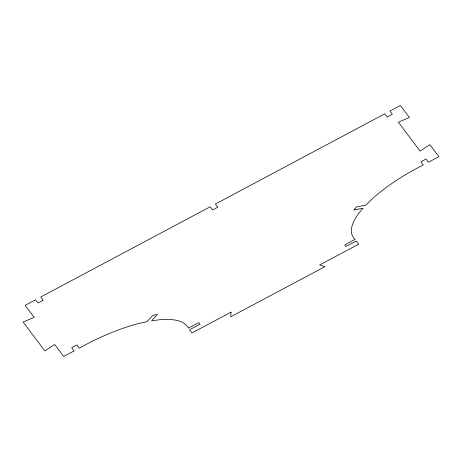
<?xml version="1.0" encoding="UTF-8"?>
<svg xmlns="http://www.w3.org/2000/svg" width="462" height="462" viewBox="0 0 462 462"><rect width="100%" height="100%" fill="white"/><g stroke="black" fill="none" stroke-linecap="round" stroke-linejoin="round"><path stroke-width="0.69" d="M231.075 312.139L230.688 316.822L324.873 266.672L319.669 264.963L358.755 244.15L356.346 240.95L345.923 246.5L344.721 244.9L355.145 239.351A93.948 31.358 -26.9 0 1 358.57 213.617L362.999 208.264L353.765 209.962L356.595 206.866L365.835 205.174L371.408 199.613A93.948 31.358 -26.9 0 1 423.267 164.998L420.859 161.798L426.068 159.026L428.476 162.22L438.9 156.67L429.868 144.681L420.091 151.086L398.325 122.199L409.396 117.504L400.363 105.515L389.94 111.065L392.348 114.264L387.139 117.036L384.731 113.843L215.356 204.037L217.764 207.23L212.555 210.008L210.141 206.809L40.771 297.002L43.18 300.202L37.965 302.974L35.557 299.78L25.139 305.33L34.171 317.319L23.1 322.014L44.866 350.901L54.643 344.496L63.675 356.485L74.099 350.935L71.691 347.736L76.9 344.964L79.308 348.157A93.948 31.358 -26.9 0 1 138.692 323.533L147.055 321.673L152.824 315.379L157.363 314.547L151.594 320.842L159.24 319.768A93.948 31.358 -26.9 0 1 188.375 328.159L198.799 322.609L200.006 324.209L189.582 329.758L191.99 332.952L231.075 312.139"/></g></svg>
